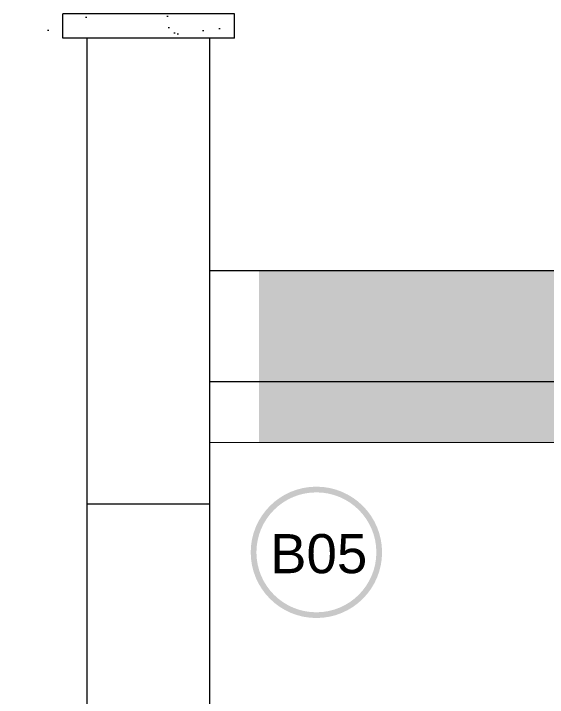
# Model space of a CAD drawing. Extents: x -36 to 357, y 137 to 237.
# Drawn here: x 17.7 to 18.135, y 148.406 to 148.964 of the extents above; entities that cross this region are included whole.
import ezdxf

# ---------------------------------------------------------------- set-up
doc = ezdxf.new("R2010")
doc.units = 0
doc.header["$LTSCALE"] = 0.01
for name, color, linetype in [('01', 1, 'CONTINUOUS'), ('252', 252, 'CONTINUOUS'), ('A-HACHURAPARED', 254, 'CONTINUOUS'), ('AR-CORTE', 1, 'CONTINUOUS'), ('ARQ-SMB-1_100', 1, 'CONTINUOUS')]:
    doc.layers.add(name, color=color, linetype=linetype)
doc.styles.add('A16-E50', font='arial.ttf', dxfattribs={"height": 0.08})

msp = doc.modelspace()

# ---------------------------------------------------------------- hatches: boundary and pattern name
at = {"layer": 'A-HACHURAPARED'}
h = msp.add_hatch(dxfattribs=at)
h.set_pattern_fill('AR-SAND', color=252, scale=0.001, angle=180)
h.set_pattern_definition([(217.5, (6.03731, -23.1328), (0.001600031, -0.048941324), [0, -0.038608, 0, -0.04318, 0, -0.041275]), (187.5, (6.03731, -23.1328), (-0.044952328, -0.07168251), [0, -0.020828, 0, -0.034798, 0, -0.013335]), (147.5, (6.06855, -23.1328), (-0.079099237, -0.000143718), [0, -0.0127, 0, -0.04572, 0, -0.05969]), (137.5, (6.06855, -23.1328), (-0.076355645, -0.022292932), [0, -0.00635, 0, -0.029972, 0, -0.03429])])
h.paths.add_polyline_path([(17.87978, 148.96398), (17.69978, 148.96398), (17.69978, 148.94398), (17.87978, 148.94398)])
h = msp.add_hatch(dxfattribs=at)
h.set_pattern_fill('AR-SAND', color=252, scale=0.001, angle=180)
h.set_pattern_definition([(217.5, (52.102056, -15.95451), (0.001600031, -0.048941324), [0, -0.038608, 0, -0.04318, 0, -0.041275]), (187.5, (52.102056, -15.95451), (-0.044952328, -0.07168251), [0, -0.020828, 0, -0.034798, 0, -0.013335]), (147.5, (52.1333, -15.95451), (-0.079099237, -0.000143718), [0, -0.0127, 0, -0.04572, 0, -0.05969]), (137.5, (52.1333, -15.95451), (-0.076355645, -0.022292932), [0, -0.00635, 0, -0.029972, 0, -0.03429])])
h.paths.add_polyline_path([(19.95978, 148.74934, -0.414214), (19.96478, 148.75434), (17.89978, 148.75434), (17.89978, 148.66398), (19.35527, 148.66432, -0.498342), (19.57935, 148.6646), (19.95978, 148.66437)])
h.paths.add_polyline_path([(19.35527, 148.66432), (17.89978, 148.66398), (17.89978, 148.61434), (19.33145, 148.61468, -0.099072)])
h.paths.add_polyline_path([(19.86565, 148.62647), (19.86565, 148.68145), (19.77878, 148.68145), (19.77878, 148.62647)], flags=9)
h.paths.add_polyline_path([(18.96233, 148.68179), (18.96233, 148.73676), (18.87546, 148.73676), (18.87546, 148.68179)], flags=24)
h.paths.add_polyline_path([(19.36615, 148.71495), (19.57559, 148.71495), (19.57559, 148.79737), (19.36615, 148.79737)], flags=9)
h.paths.add_polyline_path([(18.96268, 148.61093), (18.96268, 148.6659), (18.87581, 148.6659), (18.87581, 148.61093)], flags=9)
at = {"layer": 'ARQ-SMB-1_100'}
h = msp.add_hatch(color=252, dxfattribs=at)
edge = h.paths.add_edge_path()
edge.add_arc((17.94668, 148.52462), 0.05357, 0, 360)
edge = h.paths.add_edge_path(flags=17)
edge.add_arc((17.94668, 148.52462), 0.04891, 0, 360)

# ---------------------------------------------------------------- linework, layer by layer
at = {"layer": '01', "ltscale": 10}
msp.add_line((18.17189, 148.75434), (17.85978, 148.75434), dxfattribs=at)
at = {"layer": '252', "color": 252}
msp.add_line((17.85978, 148.56398), (17.75978, 148.56398), dxfattribs=at)
at = {"layer": 'AR-CORTE', "color": 2}
for p, q in [((17.87978, 148.96398), (17.73978, 148.96398)), ((17.73978, 148.94398), (17.73978, 148.96398)), ((17.87978, 148.94398), (17.87978, 148.96398)), ((17.87978, 148.94398), (17.73978, 148.94398)), ((17.75978, 147.76398), (17.75978, 148.94398)), ((17.85978, 147.76398), (17.85978, 148.94398)), ((17.85978, 148.66397), (19.38293, 148.66434)), ((17.85978, 148.61433), (19.38467, 148.61469))]:
    msp.add_line(p, q, dxfattribs=at)

# ---------------------------------------------------------------- texts
at = {"layer": 'ARQ-SMB-1_100', "style": 'A16-E50'}
msp.add_attdef('B05', (17.90887, 148.50759, 2), '', height=0.03192, dxfattribs=at)

doc.saveas('drawing.dxf')
